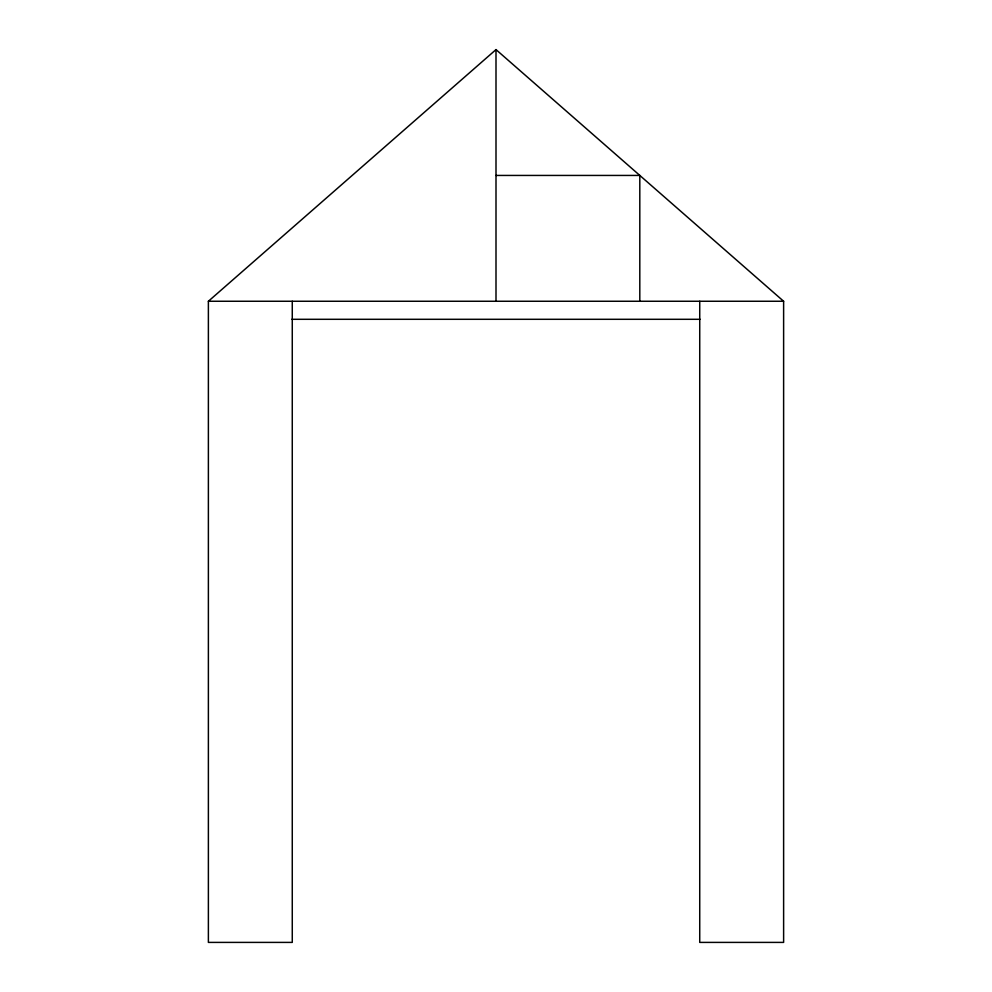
<?xml version="1.0" encoding="UTF-8"?>
<svg xmlns="http://www.w3.org/2000/svg" width="992" height="992" viewBox="0 0 992 992"><rect width="100%" height="100%" fill="white"/><g stroke="black" fill="none" stroke-linecap="round" stroke-linejoin="round"><path stroke-width="1.49" d="M292.268 301.258L292.268 942.4L208.382 942.4L208.382 301.258L496 49.6L783.618 301.258L783.618 942.4L699.732 942.4L699.732 301.258M496 175.435L639.803 175.435L639.803 301.258M208.382 301.258L783.618 301.258M291.884 319.3L700.116 319.3M496 49.6L496 301.258"/></g></svg>
